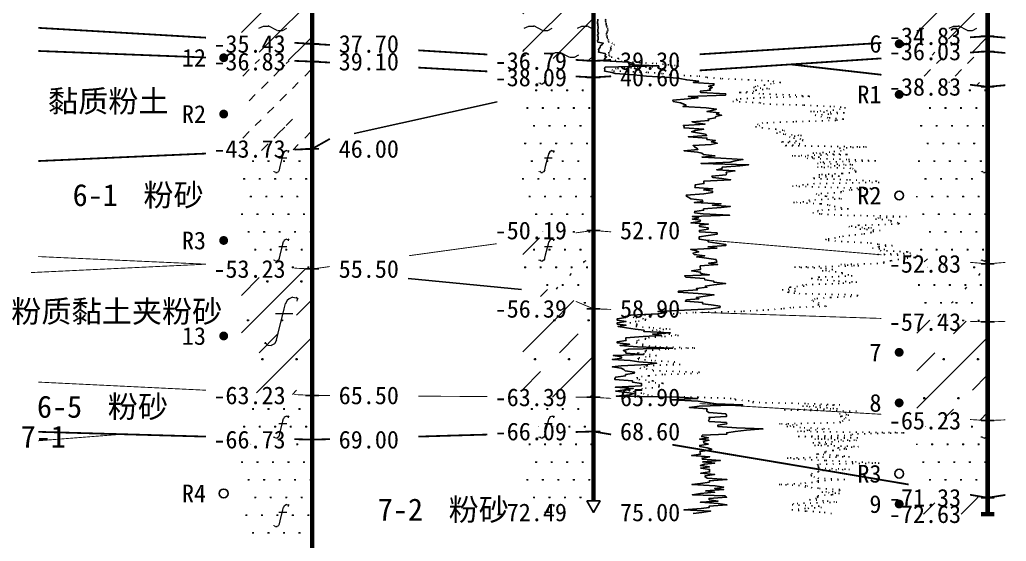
# Model space of a CAD drawing. Extents: x -37 to 3540, y -1485 to 297.
# Drawn here: x 659.1 to 770.6, y 107 to 166 of the extents above; entities that cross this region are included whole.
import ezdxf
from ezdxf.enums import TextEntityAlignment as Align

# ---------------------------------------------------------------- set-up
doc = ezdxf.new("R2010")
doc.units = 0
doc.linetypes.add('DOT', pattern=[6.35, 0, -6.35])
doc.layers.get('0').update_dxf_attribs({"linetype": 'CONTINUOUS'})
for name, color, linetype in [('CURVE', 200, 'CONTINUOUS'), ('HOLE', 41, 'CONTINUOUS'), ('SAMPLE', 1, 'CONTINUOUS'), ('STRATUM', 241, 'CONTINUOUS')]:
    doc.layers.add(name, color=color, linetype=linetype)
doc.layers.add('HATCH', color=7, linetype='CONTINUOUS', lineweight=13)
doc.styles.add('ST', font='')
doc.styles.get('ST').set_extended_font_data('SimSun')
pattern_1 = [(45, (468.7487, 0), (-2.12132, 2.12132), [10, 0]), (26.565, (469.8228, -0.2536), (5.999823, 5.999812), [0.567, -12.849]), (0, (469.256, -0.2536), (0, 6), [0.567, -5.433]), (26.565, (467.1674, 0), (5.999823, 5.999812), [0.567, -12.849]), (0, (467.6745, 0.2536), (0, 6), [0.567, -5.433]), (153.435, (469.2558, -0.2536), (-5.999818, -5e-06), [1.134, -12.2826]), (26.565, (472.8228, 2.7464), (5.999823, 5.999812), [0.567, -12.849]), (0, (472.256, 2.7464), (0, 6), [0.567, -5.433]), (26.565, (470.1674, 3), (5.999823, 5.999812), [0.567, -12.849]), (0, (470.6745, 3.2536), (0, 6), [0.567, -5.433]), (153.435, (472.2558, 2.7464), (-5.999818, -5e-06), [1.134, -12.2826])]
pattern_2 = [(45, (468.7487, 0), (-4.24264, 4.24264), [10, 0]), (45, (469.8097, -3.182), (-2.12132, 6.36396), [3, -3])]
pattern_3 = [(45, (468.7487, 0), (-6e-07, 6.99998), [0.9473, -8.9522]), (45, (470.1487, 1.4), (-6e-07, 6.99998), [0.9869, -8.9126]), (45, (471.5487, 2.8), (-6e-07, 6.99998), [1.06018, -8.83931]), (45, (472.9487, 4.2), (-6e-07, 6.99998), [0.94918, -8.95032]), (45, (474.3487, 5.6), (-6e-07, 6.99998), [1.0365, -8.863]), (45, (472.2487, 0), (-6e-07, 6.99998), [1.01335, -8.88615]), (45, (473.6487, 1.4), (-6e-07, 6.99998), [1.07896, -12.12037]), (45, (475.0487, 2.8), (-6e-07, 6.99998), [0.99882, -8.90067]), (45, (469.4487, 4.2), (-4e-07, 6.99998), [1.05533, -8.84416]), (45, (470.8487, 5.6), (-4e-07, 6.99998), [1.0365, -8.863])]
pattern_4 = [(82.875, (467.914, -1.206), (0.0003693, 10.0001764), [0.0893, -80.5337]), (143.13, (468.015, -1.2818), (-29.999964, 20.000054), [0.12627, -49.87373]), (172.875, (468.1923, -1.304), (-70.0002457, 9.9996603), [0.17857, -80.44443]), (206.565, (468.3707, -1.2147), (-9.999705, -9.999687), [0.19954, -22.16046]), (243.435, (468.46, -1.0363), (9e-06, -9.999696), [0.19954, -22.16146]), (255.964, (468.5493, -0.679), (-0.0002, -9.999501), [0.36813, -40.86287]), (255.964, (468.8593, 0.561), (-0.0002, -9.999501), [1.27838, -39.95262]), (255.964, (468.9278, 0.835), (-0.0002, -9.999501), [0.28235, -40.94865]), (216.87, (469.118, 1.0892), (-9.999982, -10.000018), [0.12627, -49.87373]), (243.435, (469.017, 1.0135), (9e-06, -9.999696), [0.19954, -22.16146]), (206.565, (469.2965, 1.1785), (-9.999705, -9.99969), [0.19954, -22.16046]), (172.875, (469.4737, 1.1563), (-70.0002457, 9.9996603), [0.17857, -80.44443]), (143.13, (469.5747, 1.0806), (-29.999964, 20.000054), [0.12627, -49.87373]), (82.875, (469.5636, 0.992), (0.0003693, 10.0001764), [0.0893, -80.5337]), (0, (468.419, 0.34), (0, 10), [0.89286, -9.10714]), (0, (468.7737, 0), (1, 2), [0, -1.75]), (0, (468.7487, 0.025), (1, 2), [0, -1.75]), (0, (468.7487, 0), (1, 2), [0, -1.75]), (0, (468.7237, 0), (1, 2), [0, -1.75]), (0, (468.7487, -0.025), (1, 2), [0, -1.75])]
pattern_5 = [(82.875, (466.9125, -2.6533), (0.000812, 22.000388), [0.1964, -177.1742]), (143.13, (467.1348, -2.82), (-65.99992, 44.00012), [0.2778, -109.7222]), (172.875, (467.5246, -2.8687), (-154.00054, 21.999253), [0.3929, -176.9777]), (206.565, (467.917, -2.672), (-21.99935, -21.9993), [0.439, -48.753]), (243.435, (468.114, -2.28), (2e-05, -21.99933), [0.439, -48.7552]), (255.964, (468.31, -1.494), (-0.00044, -21.9989), [0.8099, -89.8983]), (255.964, (468.992, 1.2344), (-0.00044, -21.9989), [2.8124, -87.8958]), (255.964, (469.1427, 1.837), (-0.00044, -21.9989), [0.6212, -90.087]), (216.87, (469.5613, 2.3963), (-21.99996, -22.00004), [0.2778, -109.7222]), (243.435, (469.339, 2.23), (2e-05, -21.99933), [0.439, -48.7552]), (206.565, (469.954, 2.593), (-21.99935, -21.9993), [0.439, -48.753]), (172.875, (470.3437, 2.544), (-154.00054, 21.999253), [0.3929, -176.9777]), (143.13, (470.566, 2.3772), (-65.99992, 44.00012), [0.2778, -109.7222]), (82.875, (470.5416, 2.1823), (0.000812, 22.000388), [0.1964, -177.1742]), (0, (468.023, 0.748), (0, 22), [1.9643, -20.0357]), (0, (468.8037, 0), (2.2, 4.4), [0, -3.85]), (0, (468.7487, 0.055), (2.2, 4.4), [0, -3.85]), (0, (468.7487, 0), (2.2, 4.4), [0, -3.85]), (0, (468.6937, 0), (2.2, 4.4), [0, -3.85]), (0, (468.7487, -0.055), (2.2, 4.4), [0, -3.85])]
pattern_6 = [(45, (468.749, 0), (-2e-06, 15.39996), [4.3383, -17.4406]), (45, (474.937, 6.223), (-2e-06, 15.39996), [4.3861, -17.3928]), (45, (479.897, 11.181), (-2e-06, 15.39996), [3.98994, -17.78894]), (26.565, (468.749, 7.7), (15.4, 15.4), [0.2123, -34.22315]), (36.8699, (470.2887, 9.24), (15.4, 15.4), [0.43504, -76.56496]), (315, (476.449, 15.347), (15.39996, 3e-06), [0.0727, -21.7062]), (26.565, (476.449, 0), (15.4, 15.4), [0.31845, -34.117]), (26.565, (477.989, 1.54), (15.4, 15.4), [0.2316, -34.2038]), (90, (478.759, 2.31), (-15.4, -1e-06), [0.0633, -15.3367]), (26.565, (479.529, 3.08), (15.4, 15.4), [0.2002, -68.6707]), (36.8699, (481.0687, 4.62), (15.4, 15.4), [0.2435, -76.7565]), (45, (482.609, 6.16), (-5e-07, 15.39996), [0.24005, -21.53884]), (315, (483.96, 7.805), (15.39996, 3e-06), [0.0727, -21.7062]), (36.8699, (471.8287, 10.78), (15.4, 15.4), [0.2249, -76.7751]), (53.1301, (473.3687, 12.32), (30.8, 46.2), [0.29564, -76.70436]), (53.1301, (474.9087, 13.86), (30.8, 46.2), [0.27774, -76.72226])]

# ---------------------------------------------------------------- blocks, each defined once
blk = doc.blocks.new('SampleSoilUndisturbed')
at = {"const_width": 0.5}
blk.add_lwpolyline([(-0.25, 0, 1), (0.25, 0, 1)], format="xyb", close=True, dxfattribs=at)
blk = doc.blocks.new('SampleSoilDisturbed')
blk.add_circle((0, 0), 0.5)

msp = doc.modelspace()

# ---------------------------------------------------------------- hatches: boundary and pattern name
at = {"layer": 'HATCH'}
h = msp.add_hatch(dxfattribs=at)
h.set_pattern_fill('YNNT', color=251, style=0)
h.set_pattern_definition(pattern_1)
h.paths.add_polyline_path([(692.19, 172.67), (684.19, 172.63), (684.19, 163.71), (692.19, 163.24)])
h.paths.add_polyline_path([(680.12, 161.75), (689.68, 161.75), (689.68, 164.68), (680.12, 164.68)], flags=9)
h.paths.add_polyline_path([(680.12, 171.18), (689.68, 171.18), (689.68, 174.11), (680.12, 174.11)], flags=9)
h = msp.add_hatch(dxfattribs=at)
h.set_pattern_fill('YNNT', color=251, style=0)
h.set_pattern_definition(pattern_1)
h.paths.add_polyline_path([(768.53, 172.11), (760.53, 171.48), (760.53, 163.6), (768.53, 164.11)])
h.paths.add_polyline_path([(756.46, 162.62), (766.02, 162.62), (766.02, 165.55), (756.46, 165.55)], flags=9)
h.paths.add_polyline_path([(756.46, 170.62), (766.02, 170.62), (766.02, 173.55), (756.46, 173.55)], flags=9)
h = msp.add_hatch(dxfattribs=at)
h.set_pattern_fill('YNNT', color=251, style=0)
h.set_pattern_definition(pattern_1)
h.paths.add_polyline_path([(723.98, 168.59), (715.98, 169.62), (715.98, 161.79), (723.98, 161.31)])
h.paths.add_polyline_path([(710.49, 159.15), (726.44, 159.15), (726.44, 164.1), (710.49, 164.1)], flags=9)
h.paths.add_polyline_path([(710.5, 164.49), (730.01, 164.49), (730.01, 169.37), (710.5, 169.37)], flags=9)
h.paths.add_polyline_path([(711.91, 159.82), (721.47, 159.82), (721.47, 162.75), (711.91, 162.75)], flags=24)
h.paths.add_polyline_path([(711.91, 167.1), (721.47, 167.1), (721.47, 170.04), (711.91, 170.04)], flags=9)
h = msp.add_hatch(dxfattribs=at)
h.set_pattern_fill('FZNT', color=32, style=0)
h.set_pattern_definition(pattern_2)
h.paths.add_polyline_path([(768.53, 164.11), (760.53, 163.6), (760.53, 161.86), (768.53, 162.39)])
h.paths.add_polyline_path([(756.46, 160.9), (766.02, 160.9), (766.02, 163.84), (756.46, 163.84)], flags=9)
h.paths.add_polyline_path([(756.46, 162.62), (766.02, 162.62), (766.02, 165.55), (756.46, 165.55)], flags=9)
h = msp.add_hatch(dxfattribs=at)
h.set_pattern_fill('FZNT', color=32, style=0)
h.set_pattern_definition(pattern_2)
h.paths.add_polyline_path([(692.19, 163.24), (684.19, 163.71), (684.19, 161.55), (692.19, 161.24)])
h.paths.add_polyline_path([(680.12, 159.75), (689.68, 159.75), (689.68, 162.68), (680.12, 162.68)], flags=9)
h.paths.add_polyline_path([(680.12, 161.75), (689.68, 161.75), (689.68, 164.68), (680.12, 164.68)], flags=9)
h = msp.add_hatch(dxfattribs=at)
h.set_pattern_fill('NZFT', color=52, style=0)
h.set_pattern_definition(pattern_3)
h.paths.add_polyline_path([(768.53, 162.39), (760.53, 161.86), (760.53, 159.3), (768.53, 158.39)])
h.paths.add_polyline_path([(756.46, 156.9), (766.02, 156.9), (766.02, 159.84), (756.46, 159.84)], flags=9)
h.paths.add_polyline_path([(756.46, 160.9), (766.02, 160.9), (766.02, 163.84), (756.46, 163.84)], flags=9)
h = msp.add_hatch(dxfattribs=at)
h.set_pattern_fill('NZFT', color=52, style=0)
h.set_pattern_definition(pattern_3)
h.paths.add_polyline_path([(692.19, 161.24), (684.19, 161.55), (684.19, 151.03), (692.19, 151.38)])
h.paths.add_polyline_path([(680.12, 149.89), (689.68, 149.89), (689.68, 152.83), (680.12, 152.83)], flags=9)
h.paths.add_polyline_path([(680.12, 159.75), (689.68, 159.75), (689.68, 162.68), (680.12, 162.68)], flags=9)
h = msp.add_hatch(dxfattribs=at)
h.set_pattern_fill('FS', color=142, style=0)
h.set_pattern_definition(pattern_4)
h.paths.add_polyline_path([(723.98, 159.45), (715.98, 159.9), (715.98, 141.07), (723.98, 142.16)])
h.paths.add_polyline_path([(710.49, 146.06), (719.29, 146.06), (719.29, 151), (710.49, 151)], flags=9)
h.paths.add_polyline_path([(704.93, 155.29), (720.88, 155.29), (720.88, 160.23), (704.93, 160.23)], flags=9)
h.paths.add_polyline_path([(711.91, 140.68), (721.47, 140.68), (721.47, 143.61), (711.91, 143.61)], flags=9)
h.paths.add_polyline_path([(711.91, 157.96), (721.47, 157.96), (721.47, 160.89), (711.91, 160.89)], flags=9)
h = msp.add_hatch(dxfattribs=at)
h.set_pattern_fill('FS', color=142, style=0)
h.set_pattern_definition(pattern_4)
h.paths.add_polyline_path([(768.53, 158.39), (760.53, 159.3), (760.53, 139.07), (768.53, 138.39)])
h.paths.add_polyline_path([(756.46, 136.9), (766.02, 136.9), (766.02, 139.84), (756.46, 139.84)], flags=9)
h.paths.add_polyline_path([(756.46, 156.9), (766.02, 156.9), (766.02, 159.84), (756.46, 159.84)], flags=9)
h = msp.add_hatch(dxfattribs=at)
h.set_pattern_fill('FS', color=142, style=0)
h.set_pattern_definition(pattern_4)
h.paths.add_polyline_path([(692.19, 151.38), (684.19, 151.03), (684.19, 138.17), (692.19, 137.81)])
h.paths.add_polyline_path([(680.12, 136.32), (689.68, 136.32), (689.68, 139.25), (680.12, 139.25)], flags=9)
h.paths.add_polyline_path([(680.12, 149.89), (689.68, 149.89), (689.68, 152.83), (680.12, 152.83)], flags=9)
h = msp.add_hatch(dxfattribs=at)
h.set_pattern_fill('FS', color=142, style=0)
h.set_pattern_definition(pattern_4)
h.paths.add_polyline_path([(723.98, 142.16), (715.98, 141.07), (715.98, 136.67), (716.03, 136.65), (723.98, 133.31)])
h.paths.add_polyline_path([(711.91, 140.68), (721.47, 140.68), (721.47, 143.61), (711.91, 143.61)], flags=9)
h = msp.add_hatch(dxfattribs=at)
h.set_pattern_fill('SZFT', color=142, scale=2.2, style=0)
h.set_pattern_definition(pattern_6)
h.paths.add_polyline_path([(723.98, 142.16), (715.98, 141.07), (715.98, 136.67), (716.03, 136.65), (723.98, 133.31)])
h.paths.add_polyline_path([(711.91, 140.68), (721.47, 140.68), (721.47, 143.61), (711.91, 143.61)], flags=9)
h = msp.add_hatch(dxfattribs=at)
h.set_pattern_fill('FS', color=142, style=0)
h.set_pattern_definition(pattern_4)
h.paths.add_polyline_path([(768.53, 138.39), (760.53, 139.07), (760.53, 132.09), (768.53, 131.82)])
h.paths.add_polyline_path([(756.46, 130.33), (766.02, 130.33), (766.02, 133.26), (756.46, 133.26)], flags=9)
h.paths.add_polyline_path([(756.46, 136.9), (766.02, 136.9), (766.02, 139.84), (756.46, 139.84)], flags=9)
h = msp.add_hatch(dxfattribs=at)
h.set_pattern_fill('SZFT', color=142, scale=2.2, style=0)
h.set_pattern_definition(pattern_6)
h.paths.add_polyline_path([(768.53, 138.39), (760.53, 139.07), (760.53, 132.09), (768.53, 131.82)])
h.paths.add_polyline_path([(756.46, 130.33), (766.02, 130.33), (766.02, 133.26), (756.46, 133.26)], flags=9)
h.paths.add_polyline_path([(756.46, 136.9), (766.02, 136.9), (766.02, 139.84), (756.46, 139.84)], flags=9)
h = msp.add_hatch(dxfattribs=at)
h.set_pattern_fill('FZNT', color=32, style=0)
h.set_pattern_definition(pattern_2)
h.paths.add_polyline_path([(692.19, 137.81), (684.19, 138.17), (684.19, 123.91), (692.19, 123.53)])
h.paths.add_polyline_path([(680.12, 122.04), (689.68, 122.04), (689.68, 124.97), (680.12, 124.97)], flags=9)
h.paths.add_polyline_path([(680.12, 136.32), (689.68, 136.32), (689.68, 139.25), (680.12, 139.25)], flags=9)
h = msp.add_hatch(dxfattribs=at)
h.set_pattern_fill('FS', color=32, scale=2.2, style=0)
h.set_pattern_definition(pattern_5)
h.paths.add_polyline_path([(692.19, 137.81), (684.19, 138.17), (684.19, 123.91), (692.19, 123.53)])
h.paths.add_polyline_path([(680.12, 122.04), (689.68, 122.04), (689.68, 124.97), (680.12, 124.97)], flags=9)
h.paths.add_polyline_path([(680.12, 136.32), (689.68, 136.32), (689.68, 139.25), (680.12, 139.25)], flags=9)
h = msp.add_hatch(dxfattribs=at)
h.set_pattern_fill('FZNT', color=32, style=0)
h.set_pattern_definition(pattern_2)
h.paths.add_polyline_path([(723.98, 133.31), (716.03, 136.65), (715.98, 136.67), (715.98, 123.36), (723.98, 123.31)])
h.paths.add_polyline_path([(710.49, 128.95), (737.17, 128.95), (737.17, 133.9), (710.49, 133.9)], flags=9)
h.paths.add_polyline_path([(711.91, 121.82), (721.47, 121.82), (721.47, 124.75), (711.91, 124.75)], flags=9)
h.paths.add_polyline_path([(711.91, 131.82), (721.47, 131.82), (721.47, 134.75), (711.91, 134.75)], flags=9)
h = msp.add_hatch(dxfattribs=at)
h.set_pattern_fill('FS', color=32, scale=2.2, style=0)
h.set_pattern_definition(pattern_5)
h.paths.add_polyline_path([(723.98, 133.31), (716.03, 136.65), (715.98, 136.67), (715.98, 123.36), (723.98, 123.31)])
h.paths.add_polyline_path([(710.49, 128.95), (737.17, 128.95), (737.17, 133.9), (710.49, 133.9)], flags=9)
h.paths.add_polyline_path([(711.91, 121.82), (721.47, 121.82), (721.47, 124.75), (711.91, 124.75)], flags=9)
h.paths.add_polyline_path([(711.91, 131.82), (721.47, 131.82), (721.47, 134.75), (711.91, 134.75)], flags=9)
h = msp.add_hatch(dxfattribs=at)
h.set_pattern_fill('FZNT', color=32, style=0)
h.set_pattern_definition(pattern_2)
h.paths.add_polyline_path([(768.53, 131.82), (760.53, 132.09), (760.53, 121.15), (768.53, 120.68)])
h.paths.add_polyline_path([(756.46, 119.19), (766.02, 119.19), (766.02, 122.12), (756.46, 122.12)], flags=9)
h.paths.add_polyline_path([(756.46, 130.33), (766.02, 130.33), (766.02, 133.26), (756.46, 133.26)], flags=9)
h = msp.add_hatch(dxfattribs=at)
h.set_pattern_fill('FS', color=32, scale=2.2, style=0)
h.set_pattern_definition(pattern_5)
h.paths.add_polyline_path([(768.53, 131.82), (760.53, 132.09), (760.53, 121.15), (768.53, 120.68)])
h.paths.add_polyline_path([(756.46, 119.19), (766.02, 119.19), (766.02, 122.12), (756.46, 122.12)], flags=9)
h.paths.add_polyline_path([(756.46, 130.33), (766.02, 130.33), (766.02, 133.26), (756.46, 133.26)], flags=9)
h = msp.add_hatch(dxfattribs=at)
h.set_pattern_fill('FS', color=142, style=0)
h.set_pattern_definition(pattern_4)
h.paths.add_polyline_path([(692.19, 123.53), (684.19, 123.91), (684.19, 118.75), (692.19, 118.53)])
h.paths.add_polyline_path([(666.43, 116.42), (693.1, 116.42), (693.1, 121.37), (666.43, 121.37)], flags=9)
h.paths.add_polyline_path([(680.12, 117.04), (689.68, 117.04), (689.68, 119.97), (680.12, 119.97)], flags=24)
h.paths.add_polyline_path([(680.12, 122.04), (689.68, 122.04), (689.68, 124.97), (680.12, 124.97)], flags=9)
h = msp.add_hatch(dxfattribs=at)
h.set_pattern_fill('FS', color=142, style=0)
h.set_pattern_definition(pattern_4)
h.paths.add_polyline_path([(723.98, 123.31), (715.98, 123.36), (715.98, 119.22), (723.98, 119.45)])
h.paths.add_polyline_path([(710.49, 118.71), (719.29, 118.71), (719.29, 123.66), (710.49, 123.66)], flags=9)
h.paths.add_polyline_path([(711.91, 117.96), (721.47, 117.96), (721.47, 120.89), (711.91, 120.89)], flags=9)
h.paths.add_polyline_path([(711.91, 121.82), (721.47, 121.82), (721.47, 124.75), (711.91, 124.75)], flags=9)
h = msp.add_hatch(dxfattribs=at)
h.set_pattern_fill('FS', color=142, style=0)
h.set_pattern_definition(pattern_4)
h.paths.add_polyline_path([(768.53, 120.68), (760.53, 121.15), (760.53, 113.31), (768.53, 111.96)])
h.paths.add_polyline_path([(756.46, 110.47), (766.02, 110.47), (766.02, 113.41), (756.46, 113.41)], flags=9)
h.paths.add_polyline_path([(756.46, 119.19), (766.02, 119.19), (766.02, 122.12), (756.46, 122.12)], flags=9)
h = msp.add_hatch(dxfattribs=at)
h.set_pattern_fill('FS', color=142, style=0)
h.set_pattern_definition(pattern_4)
h.paths.add_polyline_path([(692.19, 118.53), (684.19, 118.75), (684.19, 102.53), (692.19, 102.53)])
h.paths.add_polyline_path([(666.43, 116.42), (693.1, 116.42), (693.1, 121.37), (666.43, 121.37)], flags=9)
h.paths.add_polyline_path([(680.12, 101.04), (689.68, 101.04), (689.68, 103.97), (680.12, 103.97)], flags=9)
h.paths.add_polyline_path([(680.12, 117.04), (689.68, 117.04), (689.68, 119.97), (680.12, 119.97)], flags=24)
h = msp.add_hatch(dxfattribs=at)
h.set_pattern_fill('FS', color=142, style=0)
h.set_pattern_definition(pattern_4)
h.paths.add_polyline_path([(723.98, 119.45), (715.98, 119.22), (715.98, 110.31), (723.98, 110.31), (723.23, 111.61), (723.98, 111.61)])
h.paths.add_polyline_path([(711.91, 108.82), (721.47, 108.82), (721.47, 111.75), (711.91, 111.75)], flags=9)
h.paths.add_polyline_path([(711.91, 117.96), (721.47, 117.96), (721.47, 120.89), (711.91, 120.89)], flags=9)
h = msp.add_hatch(dxfattribs=at)
h.set_pattern_fill('FZNT', color=32, style=0)
h.set_pattern_definition(pattern_2)
h.paths.add_polyline_path([(768.53, 111.96), (760.53, 113.31), (760.53, 110.11), (768.53, 110.11)])
h.paths.add_polyline_path([(756.46, 108.62), (766.02, 108.62), (766.02, 111.55), (756.46, 111.55)], flags=9)
h.paths.add_polyline_path([(756.46, 110.47), (766.02, 110.47), (766.02, 113.41), (756.46, 113.41)], flags=9)

# ---------------------------------------------------------------- linework, layer by layer
at = {"layer": 'CURVE', "color": 30, "linetype": 'Continuous'}
msp.add_lwpolyline([(724.47, 166.02), (724.49, 165.88), (724.45, 165.74), (724.44, 165.59), (724.47, 165.45), (724.46, 165.31), (724.5, 165.17), (724.5, 165.02), (724.47, 164.88), (724.48, 164.74), (724.47, 164.59), (724.56, 164.45), (724.47, 164.31), (724.45, 164.17), (724.52, 164.02), (724.5, 163.88), (724.52, 163.74), (724.43, 163.59), (724.47, 163.45), (725.11, 163.31), (724.98, 163.16), (724.77, 163.02), (724.73, 162.88), (724.68, 162.74), (724.56, 162.59), (724.6, 162.45), (724.55, 162.31), (725.28, 162.16), (725.39, 162.02), (725.25, 161.88), (725.46, 161.74), (725.23, 161.59), (725.29, 161.45), (725.14, 161.31), (727.94, 161.16), (728.57, 161.02), (728.1, 160.88), (731.36, 160.74), (725.31, 160.59), (725.24, 160.45), (725.26, 160.31), (725.24, 160.17), (726.09, 160.02), (726.43, 159.88), (728.53, 159.74), (729.99, 159.59), (732.61, 159.45), (733.75, 159.31), (734.52, 159.17), (735.88, 159.02), (735.27, 158.88), (737.6, 158.74), (737.6, 158.59), (736.99, 158.45), (737.4, 158.31), (737.08, 158.16), (737.21, 158.02), (736.05, 157.88), (736.12, 157.74), (738.93, 157.59), (738.91, 157.45), (734.72, 157.31), (735.8, 157.16), (734.66, 157.02), (732.96, 156.88), (733, 156.74), (733.81, 156.59), (734.12, 156.45), (734.44, 156.31), (734.1, 156.16), (736.7, 156.02), (737.88, 155.88), (737.51, 155.74), (736.8, 155.59), (738.18, 155.45), (737.87, 155.31), (738.46, 155.17), (737.82, 155.02), (737.75, 154.88), (736.93, 154.74), (737.01, 154.59), (735.13, 154.45), (735.57, 154.31), (736.6, 154.17), (734.14, 154.02), (734.23, 153.88), (734.23, 153.74), (736.45, 153.59), (735.52, 153.45), (735.07, 153.31), (735.95, 153.16), (736.64, 153.02), (736.76, 152.88), (734.71, 152.74), (736.8, 152.59), (736.8, 152.45), (737.76, 152.31), (737.32, 152.16), (737.97, 152.02), (737.29, 151.88), (735.24, 151.74), (735.41, 151.59), (735.65, 151.45), (735.78, 151.31), (734.22, 151.16), (735.73, 151.02), (736.23, 150.88), (736.42, 150.74), (737.7, 150.59), (736.26, 150.45), (738.39, 150.31), (740.87, 150.17), (740, 150.02), (739.44, 149.88), (736.15, 149.74), (741.52, 149.59), (740.52, 149.45), (738.52, 149.31), (738.52, 149.17), (737.91, 149.02), (739.96, 148.88), (738.98, 148.74), (739, 148.59), (738.97, 148.45), (737.37, 148.31), (737.47, 148.16), (738.48, 148.02), (739.48, 147.88), (736.47, 147.74), (736.47, 147.59), (736.46, 147.45), (735.46, 147.31), (735.46, 147.16), (735.45, 147.02), (737.45, 146.88), (736.44, 146.74), (737.44, 146.59), (737.44, 146.45), (736.44, 146.31), (734.46, 146.16), (734.48, 146.02), (734.75, 145.88), (735, 145.74), (736.28, 145.59), (736.35, 145.45), (735.38, 145.31), (738.41, 145.17), (737.42, 145.02), (739.43, 144.88), (738.43, 144.74), (736.43, 144.59), (736.43, 144.45), (735.42, 144.31), (735.4, 144.17), (736.39, 144.02), (739.37, 143.88), (735.15, 143.74), (735.88, 143.59), (735.16, 143.45), (736.07, 143.31), (736.01, 143.16), (734.99, 143.02), (736.98, 142.88), (735.97, 142.74), (735.97, 142.59), (736.96, 142.45), (736.96, 142.31), (735.95, 142.16), (735.95, 142.02), (737.95, 141.88), (737.95, 141.74), (736.94, 141.59), (735.94, 141.45), (735.94, 141.31), (735.94, 141.16), (736.94, 141.02), (736.94, 140.88), (737.93, 140.74), (738.93, 140.59), (738.93, 140.45), (736.93, 140.31), (737.94, 140.17), (734.98, 140.02), (735.48, 139.88), (735.88, 139.74), (735.22, 139.59), (735.37, 139.45), (736.55, 139.31), (735.66, 139.17), (736.75, 139.02), (737.81, 138.88), (737.9, 138.74), (737.94, 138.59), (736.99, 138.45), (738.02, 138.31), (736.04, 138.16), (736.05, 138.02), (736.06, 137.88), (736.07, 137.74), (735.07, 137.59), (736.07, 137.45), (736.08, 137.31), (737.08, 137.16), (734.28, 137.02), (734.43, 136.88), (736.52, 136.74), (736.56, 136.59), (737.58, 136.45), (737.59, 136.31), (738.91, 136.16), (737.6, 136.02), (736.61, 135.88), (736.8, 135.74), (735.62, 135.59), (735.72, 135.45), (733.62, 135.31), (733.57, 135.17), (735.8, 135.02), (737.62, 134.88), (736.62, 134.74), (735.62, 134.59), (735.89, 134.45), (734.5, 134.31), (734.38, 134.17), (736.34, 134.02), (736.32, 133.88), (737.3, 133.74), (738.29, 133.59), (738.28, 133.45), (737.27, 133.31), (734.26, 133.16), (731.26, 133.02), (732.26, 132.88), (731.25, 132.74), (728.21, 132.59), (727.59, 132.45), (727.63, 132.31), (726.65, 132.16), (726.66, 132.02), (727.66, 131.88), (726.66, 131.74), (726.67, 131.59), (727.67, 131.45), (726.77, 131.31), (727.72, 131.16), (728.71, 131.02), (729.7, 130.88), (729.69, 130.74), (732.68, 130.59), (730.67, 130.45), (731.65, 130.31), (729.58, 130.17), (727.63, 130.02), (727.65, 129.88), (727.66, 129.74), (726.67, 129.59), (726.67, 129.45), (728.06, 129.31), (726.98, 129.17), (728.96, 129.02), (732.95, 128.88), (727.94, 128.74), (727.36, 128.59), (727.64, 128.45), (727.65, 128.31), (729.66, 128.16), (726.21, 128.02), (727.14, 127.88), (727.13, 127.74), (726.12, 127.59), (728.12, 127.45), (729.12, 127.31), (731.11, 127.16), (730.11, 127.02), (727.11, 126.88), (726.11, 126.74), (727.1, 126.59), (727.4, 126.45), (727.56, 126.31), (728.59, 126.16), (728.6, 126.02), (727.61, 125.88), (727.61, 125.74), (726.5, 125.59), (726.41, 125.45), (726.41, 125.31), (728.41, 125.17), (728.4, 125.02), (729.4, 124.88), (729.4, 124.74), (729.4, 124.59), (726.46, 124.45), (728.48, 124.31), (727.48, 124.16), (726.49, 124.02), (727.49, 123.88), (728.51, 123.74), (728.1, 123.59), (726.55, 123.45), (733.69, 123.31), (735.75, 123.17), (732.79, 123.02), (735.81, 122.88), (736.83, 122.74), (737.84, 122.59), (740.86, 122.45), (735.93, 122.31), (734.83, 122.17), (736.82, 122.02), (736.81, 121.88), (736.81, 121.74), (737.02, 121.59), (738.93, 121.45), (739.01, 121.31), (739.02, 121.16), (737.03, 121.02), (737.13, 120.88), (736.99, 120.74), (737.06, 120.59), (739, 120.45), (739.04, 120.31), (738.05, 120.17), (738.05, 120.02), (740.15, 119.88), (743.13, 119.74), (741.28, 119.59), (740.01, 119.45), (739.05, 119.31), (739.06, 119.16), (736.28, 119.02), (736.22, 118.88), (736.97, 118.74), (735.98, 118.59), (737.02, 118.45), (736.41, 118.31), (736.44, 118.17), (736.96, 118.02), (736, 117.88), (736.01, 117.74), (736.83, 117.59), (737.34, 117.45), (736.87, 117.31), (736.02, 117.17), (736.05, 117.02), (736.06, 116.88), (735.06, 116.74), (737.12, 116.59), (736.26, 116.45), (736.3, 116.31), (738.32, 116.16), (736.34, 116.02), (737.69, 115.88), (736.52, 115.74), (736.06, 115.59), (737.09, 115.45), (736.1, 115.31), (737.1, 115.17), (737.1, 115.02), (737.1, 114.88), (736.1, 114.74), (737.67, 114.59), (736.62, 114.45), (736.6, 114.31), (736.82, 114.16), (739.06, 114.02), (737.08, 113.88), (737.09, 113.74), (736.09, 113.59), (735.1, 113.45), (737.72, 113.31), (738.7, 113.17), (737.69, 113.02), (738.68, 112.88), (736.67, 112.74), (737.67, 112.59), (736.09, 112.45), (735.17, 112.31), (738.84, 112.17), (739.03, 112.02), (737.05, 111.88), (737.06, 111.74), (738.06, 111.59), (736.07, 111.45), (738.07, 111.31), (739.07, 111.16), (737.07, 111.02), (737.07, 110.88), (736.15, 110.74), (734.2, 110.59), (737.21, 110.45), (736.23, 110.31), (735.24, 110.17)], dxfattribs=at)
at = {"layer": 'CURVE', "color": 100, "linetype": 'DOT', "ltscale": 0.1}
msp.add_lwpolyline([(725.36, 166.02), (725.33, 165.88), (725.36, 165.74), (725.41, 165.59), (725.42, 165.45), (725.44, 165.31), (725.49, 165.17), (725.56, 165.02), (725.65, 164.88), (725.58, 164.74), (725.53, 164.59), (725.47, 164.45), (725.42, 164.31), (725.5, 164.17), (725.52, 164.02), (725.52, 163.88), (725.65, 163.74), (725.68, 163.59), (725.67, 163.45), (726.06, 163.31), (726.36, 163.16), (726.01, 163.02), (725.92, 162.88), (725.97, 162.74), (725.95, 162.59), (725.88, 162.45), (725.71, 162.31), (725.72, 162.16), (725.72, 162.02), (725.8, 161.88), (725.99, 161.74), (726.87, 161.59), (726.52, 161.45), (726.38, 161.31), (728.41, 161.16), (731.05, 161.02), (732.39, 160.88), (733.63, 160.74), (729.01, 160.59), (726.55, 160.45), (726.04, 160.31), (726.24, 160.17), (730.12, 160.02), (731.8, 159.88), (732.72, 159.74), (735.92, 159.59), (736.82, 159.45), (738.49, 159.31), (741.49, 159.17), (744.27, 159.02), (745.15, 158.88), (744.08, 158.74), (743.33, 158.59), (742.34, 158.45), (742.07, 158.31), (743.89, 158.16), (742.35, 158.02), (742.12, 157.88), (740.45, 157.74), (743.14, 157.59), (746.76, 157.45), (748.45, 157.31), (742.88, 157.16), (740.11, 157.02), (740.24, 156.88), (739.72, 156.74), (742.81, 156.59), (743.19, 156.45), (747.76, 156.31), (751.13, 156.16), (752.45, 156.02), (751.87, 155.88), (751.15, 155.74), (748.51, 155.59), (752.34, 155.45), (750.58, 155.31), (749.02, 155.17), (749.67, 155.02), (750.62, 154.88), (752.29, 154.74), (751.36, 154.59), (746.62, 154.45), (743.13, 154.31), (742.51, 154.17), (742.8, 154.02), (742.29, 153.88), (743.04, 153.74), (744.57, 153.59), (745.58, 153.45), (745.1, 153.31), (744.68, 153.16), (745.61, 153.02), (747.49, 152.88), (746.13, 152.74), (746.59, 152.59), (747.66, 152.45), (747.66, 152.31), (745.22, 152.16), (747.24, 152.02), (747.31, 151.88), (745.66, 151.74), (754.84, 151.59), (751.78, 151.45), (752.33, 151.31), (751.98, 151.16), (750.7, 151.02), (748.79, 150.88), (752.68, 150.74), (746.43, 150.59), (749.51, 150.45), (748.12, 150.31), (752.8, 150.17), (755.89, 150.02), (749.69, 149.88), (749.29, 149.74), (753.29, 149.59), (751.29, 149.45), (749.29, 149.31), (753.26, 149.17), (753.49, 149.02), (753.59, 148.88), (753.68, 148.74), (752.07, 148.59), (749.45, 148.45), (751.77, 148.31), (748.85, 148.16), (748.9, 148.02), (752.92, 147.88), (755.93, 147.74), (756.26, 147.59), (748.96, 147.45), (747.7, 147.31), (746.46, 147.16), (750.8, 147.02), (756.16, 146.88), (752.97, 146.74), (751.97, 146.59), (751.99, 146.45), (749.14, 146.31), (749.4, 146.16), (750.29, 146.02), (751, 145.88), (752.02, 145.74), (748.31, 145.59), (748.48, 145.45), (746.6, 145.31), (749.68, 145.17), (750.64, 145.02), (751.18, 144.88), (751.91, 144.74), (752.82, 144.59), (749.32, 144.45), (749.39, 144.31), (748.76, 144.17), (749.71, 144.02), (751.94, 143.88), (759.37, 143.74), (756.2, 143.59), (755.85, 143.45), (757.63, 143.31), (757.56, 143.16), (758.52, 143.02), (758.47, 142.88), (753.95, 142.74), (752.83, 142.59), (755.41, 142.45), (754.1, 142.31), (756.39, 142.16), (755.37, 142.02), (755.37, 141.88), (754.36, 141.74), (752.95, 141.59), (751.83, 141.45), (751.33, 141.31), (750.22, 141.16), (750.51, 141.02), (752.7, 140.88), (755.3, 140.74), (756.19, 140.59), (757.79, 140.45), (756.21, 140.31), (755.5, 140.17), (756.9, 140.02), (756.38, 139.88), (759.46, 139.74), (759.82, 139.59), (756.11, 139.45), (760.72, 139.31), (760.98, 139.17), (759.22, 139.02), (758.46, 138.88), (757.59, 138.74), (756.76, 138.59), (756.85, 138.45), (751.92, 138.31), (753.96, 138.16), (746.7, 138.02), (750.21, 137.88), (751.03, 137.74), (749.84, 137.59), (752.05, 137.45), (752.06, 137.31), (752.74, 137.16), (753.22, 137.02), (749.46, 136.88), (748.58, 136.74), (749.65, 136.59), (751.69, 136.45), (753.73, 136.31), (751.75, 136.16), (747.57, 136.02), (747.78, 135.88), (746.1, 135.74), (746.8, 135.59), (745.31, 135.45), (746.81, 135.31), (745.91, 135.17), (747.22, 135.02), (753.82, 134.88), (753.83, 134.74), (750.8, 134.59), (749.05, 134.45), (748.68, 134.31), (748.8, 134.17), (749.48, 134.02), (749.4, 133.88), (749.35, 133.74), (750.31, 133.59), (746.29, 133.45), (745.26, 133.31), (743.24, 133.16), (740.73, 133.02), (735.3, 132.88), (732.8, 132.74), (729.41, 132.59), (727.75, 132.45), (728.81, 132.31), (729.85, 132.16), (729.88, 132.02), (728.8, 131.88), (728.1, 131.74), (728.91, 131.59), (728.89, 131.45), (728.78, 131.31), (730.71, 131.16), (732.66, 131.02), (730.63, 130.88), (731.6, 130.74), (731.17, 130.59), (732.5, 130.45), (733.58, 130.31), (731.76, 130.17), (729.85, 130.02), (729.88, 129.88), (728.91, 129.74), (728.92, 129.59), (728.81, 129.45), (729.58, 129.31), (729.5, 129.17), (731.47, 129.02), (735.45, 128.88), (732.2, 128.74), (729.81, 128.59), (729.88, 128.45), (728.91, 128.31), (730.3, 128.16), (731.1, 128.02), (729.95, 127.88), (729.03, 127.74), (729.02, 127.59), (730.91, 127.45), (733.18, 127.31), (732.98, 127.16), (733.78, 127.02), (729.97, 126.88), (729.77, 126.74), (729.22, 126.59), (730.62, 126.45), (730.72, 126.31), (735.96, 126.16), (735.79, 126.02), (731.81, 125.88), (730.22, 125.74), (728.93, 125.59), (728.92, 125.45), (729.12, 125.31), (730.82, 125.17), (730.21, 125.02), (731.91, 124.88), (731.41, 124.74), (731.38, 124.59), (731.42, 124.45), (729.45, 124.31), (729.48, 124.16), (728.49, 124.02), (728.62, 123.88), (729.63, 123.74), (730.09, 123.59), (730.54, 123.45), (735.77, 123.31), (739.91, 123.17), (740, 123.02), (742.11, 122.88), (741.96, 122.74), (748.2, 122.59), (751.83, 122.45), (747.62, 122.31), (749.58, 122.17), (751.55, 122.02), (745.54, 121.88), (753.72, 121.74), (752.5, 121.59), (751.78, 121.45), (752.84, 121.31), (751.88, 121.16), (752.54, 121.02), (752.27, 120.88), (752.93, 120.74), (751.8, 120.59), (751.93, 120.45), (744.99, 120.31), (747.02, 120.17), (745.83, 120.02), (747.78, 119.88), (750.63, 119.74), (748.21, 119.59), (747.03, 119.45), (759.08, 119.31), (753.28, 119.16), (753.13, 119.02), (747.13, 118.88), (753.84, 118.74), (748.99, 118.59), (753.72, 118.45), (751.72, 118.31), (748.78, 118.17), (750.91, 118.02), (748.96, 117.88), (753.95, 117.74), (751.55, 117.59), (752.61, 117.45), (751.05, 117.31), (750.15, 117.17), (750.18, 117.02), (749.2, 116.88), (751.56, 116.74), (752.92, 116.59), (745.87, 116.45), (747.12, 116.31), (750.25, 116.16), (753.58, 116.02), (756.27, 115.88), (749.3, 115.74), (749.37, 115.59), (749.41, 115.45), (749.42, 115.31), (752.93, 115.17), (749.44, 115.02), (749.41, 114.88), (748.71, 114.74), (748.6, 114.59), (748.57, 114.45), (748.88, 114.31), (749.34, 114.16), (752.4, 114.02), (749.23, 113.88), (749.45, 113.74), (747.46, 113.59), (744.95, 113.45), (748.18, 113.31), (747.85, 113.17), (749.51, 113.02), (751.81, 112.88), (751.8, 112.74), (749.8, 112.59), (751.79, 112.45), (750.91, 112.31), (749.3, 112.17), (749.37, 112.02), (749.19, 111.88), (748.4, 111.74), (750.41, 111.59), (751.5, 111.45), (746.63, 111.31), (746.43, 111.16), (749.43, 111.02), (749.77, 110.88), (747.93, 110.74), (746.4, 110.59), (748.04, 110.45), (750.07, 110.31), (751, 110.17)], dxfattribs=at)
at = {"layer": 'HOLE', "linetype": 'Continuous', "const_width": 0.5}
for points in [[(723.98, 217.45), (723.98, 111.61)], [(768.53, 217.25), (768.53, 110.11)], [(692.19, 217.1), (692.19, 67.1)], [(767.78, 110.11), (769.28, 110.11)]]:
    msp.add_lwpolyline(points, dxfattribs=at)
at = {"layer": 'HOLE', "linetype": 'Continuous'}
for points in [[(767.78, 164.11), (769.28, 164.11)], [(691.44, 163.24), (692.94, 163.24)], [(767.78, 162.39), (769.28, 162.39)], [(691.44, 161.24), (692.94, 161.24)], [(723.23, 161.31), (724.73, 161.31)], [(723.23, 159.45), (724.73, 159.45)], [(767.78, 158.39), (769.28, 158.39)], [(691.44, 151.38), (692.94, 151.38)], [(723.23, 142.16), (724.73, 142.16)], [(767.78, 138.39), (769.28, 138.39)], [(691.44, 137.81), (692.94, 137.81)], [(723.23, 133.31), (724.73, 133.31)], [(767.78, 131.82), (769.28, 131.82)], [(691.44, 123.53), (692.94, 123.53)], [(723.23, 123.31), (724.73, 123.31)], [(767.78, 120.68), (769.28, 120.68)], [(723.23, 119.45), (724.73, 119.45)], [(691.44, 118.53), (692.94, 118.53)], [(767.78, 111.96), (769.28, 111.96)]]:
    msp.add_lwpolyline(points, dxfattribs=at)
msp.add_lwpolyline([(723.23, 111.61), (724.73, 111.61), (723.98, 110.31)], close=True, dxfattribs=at)
at = {"layer": 'STRATUM', "linetype": 'Continuous'}
for points, const_width in [([(661.23, 165.05), (670.71, 164.5), (680.19, 163.94)], 0.2), ([(766.53, 163.98), (768.53, 164.11), (770.53, 163.94)], 0.2), ([(690.19, 163.36), (692.19, 163.24), (694.19, 163.12)], 0.2), ([(735.98, 162.06), (746.26, 162.71), (756.53, 163.35)], 0.2), ([(661.23, 162.44), (670.71, 162.07), (680.19, 161.7)], 0.2), ([(704.19, 162.51), (708.08, 162.27), (711.98, 162.04)], 0.2), ([(735.98, 160.24), (746.26, 160.92), (756.53, 161.6)], 0.2), ([(766.53, 162.26), (768.53, 162.39), (770.53, 162.21)], 0.2), ([(690.19, 161.32), (692.19, 161.24), (694.19, 161.13)], 0.2), ([(704.19, 160.56), (708.08, 160.34), (711.98, 160.13)], 0.2), ([(721.98, 161.43), (723.98, 161.31), (725.98, 161.43)], 0.2), ([(746.26, 160.92), (756.53, 159.75)], 0.2), ([(721.98, 159.56), (723.98, 159.45), (725.98, 159.58)], 0.2), ([(766.53, 158.62), (768.53, 158.39), (770.53, 158.57)], 0.2), ([(690.19, 151.29), (692.19, 151.38), (694.19, 152.51)], 0.2), ([(661.23, 150), (670.71, 150.43), (680.19, 150.85)], 0.2), ([(721.98, 141.89), (723.98, 142.16), (725.98, 142)], 0.1), ([(703.14, 139.31), (708.08, 139.99), (713.03, 140.66)], 0.1), ([(735.98, 141.15), (746.26, 140.28), (756.53, 139.41)], 0.1), ([(660.4, 137.4), (680.19, 138.35)], 0.1), ([(661.23, 139.21), (670.71, 138.78), (680.19, 138.35)], 0.1), ([(766.53, 138.56), (768.53, 138.39), (770.53, 138.55)], 0.1), ([(690.19, 137.9), (692.19, 137.81), (694.19, 138.08)], 0.1), ([(721.98, 134.15), (723.98, 133.31), (725.98, 133.24)], 0.1), ([(735.98, 132.91), (746.26, 132.56), (756.53, 132.22)], 0.1), ([(766.53, 131.89), (768.53, 131.82), (770.53, 131.89)], 0.1), ([(661.23, 125.03), (670.71, 124.57), (680.19, 124.11)], 0.1), ([(690.19, 123.62), (692.19, 123.53), (694.19, 123.51)], 0.1), ([(704.19, 123.44), (708.08, 123.42), (711.98, 123.39)], 0.1), ([(721.98, 123.32), (723.98, 123.31), (725.98, 123.19)], 0.1), ([(735.98, 122.6), (746.26, 121.99), (756.53, 121.39)], 0.1), ([(766.53, 120.8), (768.53, 120.68), (770.53, 120.76)], 0.1), ([(661.23, 119.41), (670.71, 119.14), (680.19, 118.87)], 0.2), ([(721.98, 119.39), (723.98, 119.45), (725.98, 119.11)], 0.2), ([(661.23, 118.4), (670.71, 119.14)], 0.1), ([(690.19, 118.58), (692.19, 118.53), (694.19, 118.58)], 0.2), ([(704.19, 118.87), (708.08, 118.99), (711.98, 119.1)], 0.2), ([(732.9, 117.95), (746.26, 115.71), (759.61, 113.46)], 0.2), ([(766.53, 112.3), (768.53, 111.96), (770.53, 112.28)], 0.2)]:
    msp.add_lwpolyline(points, dxfattribs=dict(at, const_width=const_width))
at = {"layer": 'STRATUM'}
for points in [[(696.94, 153.12), (713.11, 156.71)], [(715.85, 135.48), (703.05, 136.73)]]:
    msp.add_lwpolyline(points, dxfattribs=at)

# ---------------------------------------------------------------- block references
at = {"layer": 'SAMPLE'}
for name, p in [('SampleSoilUndisturbed', (758.53, 163.25)), ('SampleSoilUndisturbed', (682.19, 161.67)), ('SampleSoilUndisturbed', (758.53, 157.53)), ('SampleSoilUndisturbed', (682.19, 155.31)), ('SampleSoilDisturbed', (758.53, 146.11)), ('SampleSoilUndisturbed', (682.19, 141.03)), ('SampleSoilUndisturbed', (682.19, 130.24)), ('SampleSoilUndisturbed', (758.53, 128.39)), ('SampleSoilUndisturbed', (758.53, 122.68)), ('SampleSoilDisturbed', (758.53, 114.68)), ('SampleSoilDisturbed', (682.19, 112.45)), ('SampleSoilUndisturbed', (758.53, 111.25))]:
    msp.add_blockref(name, p, dxfattribs=at)

# ---------------------------------------------------------------- texts
at = {"layer": 'HOLE', "style": 'ST'}
for s, p in [('-34.83', (765.53, 164.11)), ('-35.43', (689.19, 163.24)), ('-36.03', (765.53, 162.39)), ('-36.83', (689.19, 161.24)), ('-36.79', (720.98, 161.31)), ('-38.09', (720.98, 159.45)), ('-38.83', (765.53, 158.39)), ('-43.73', (689.19, 151.38)), ('-50.19', (720.98, 142.16)), ('-52.83', (765.53, 138.39)), ('-53.23', (689.19, 137.81)), ('-56.39', (720.98, 133.31)), ('-57.43', (765.53, 131.82)), ('-63.23', (689.19, 123.53)), ('-63.39', (720.98, 123.31)), ('-65.23', (765.53, 120.68)), ('-66.09', (720.98, 119.45)), ('-66.73', (689.19, 118.53)), ('-71.33', (765.53, 111.96)), ('-72.49', (720.98, 110.31)), ('-72.63', (765.53, 110.11))]:
    msp.add_text(s, height=2, dxfattribs=at).set_placement(p, align=Align.MIDDLE_RIGHT)
for s, p in [('37.70', (695.19, 163.24)), ('39.10', (695.19, 161.24)), ('39.30', (726.98, 161.31)), ('40.60', (726.98, 159.45)), ('46.00', (695.19, 151.38)), ('52.70', (726.98, 142.16)), ('55.50', (695.19, 137.81)), ('58.90', (726.98, 133.31)), ('65.50', (695.19, 123.53)), ('65.90', (726.98, 123.31)), ('68.60', (726.98, 119.45)), ('69.00', (695.19, 118.53)), ('75.00', (726.98, 110.31))]:
    msp.add_text(s, height=2, dxfattribs=at).set_placement(p, align=Align.MIDDLE_LEFT)
at = {"layer": 'SAMPLE', "style": 'ST'}
for s, p in [('6', (756.53, 163.25)), ('12', (680.19, 161.67)), ('R1', (756.53, 157.53)), ('R2', (680.19, 155.31)), ('R2', (756.53, 146.11)), ('R3', (680.19, 141.03)), ('13', (680.19, 130.24)), ('7', (756.53, 128.39)), ('8', (756.53, 122.68)), ('R3', (756.53, 114.68)), ('R4', (680.19, 112.45)), ('9', (756.53, 111.25))]:
    msp.add_text(s, height=2, dxfattribs=at).set_placement(p, align=Align.MIDDLE_RIGHT)
at = {"layer": 'STRATUM', "style": 'ST'}
for s, p in [('黏质粉土', (662.33, 156.76)), ('6-1', (665.12, 146.16)), ('粉砂', (673.12, 146.16)), ('粉质黏土夹粉砂', (658.17, 133.01)), ('粉砂', (669.09, 122.25)), ('6-5', (661.09, 122.25)), ('7-1', (659.25, 118.86)), ('7-2', (699.61, 110.63)), ('粉砂', (707.61, 110.63))]:
    msp.add_text(s, height=2.5, dxfattribs=at).set_placement(p, align=Align.MIDDLE_LEFT)

doc.saveas('drawing.dxf')
